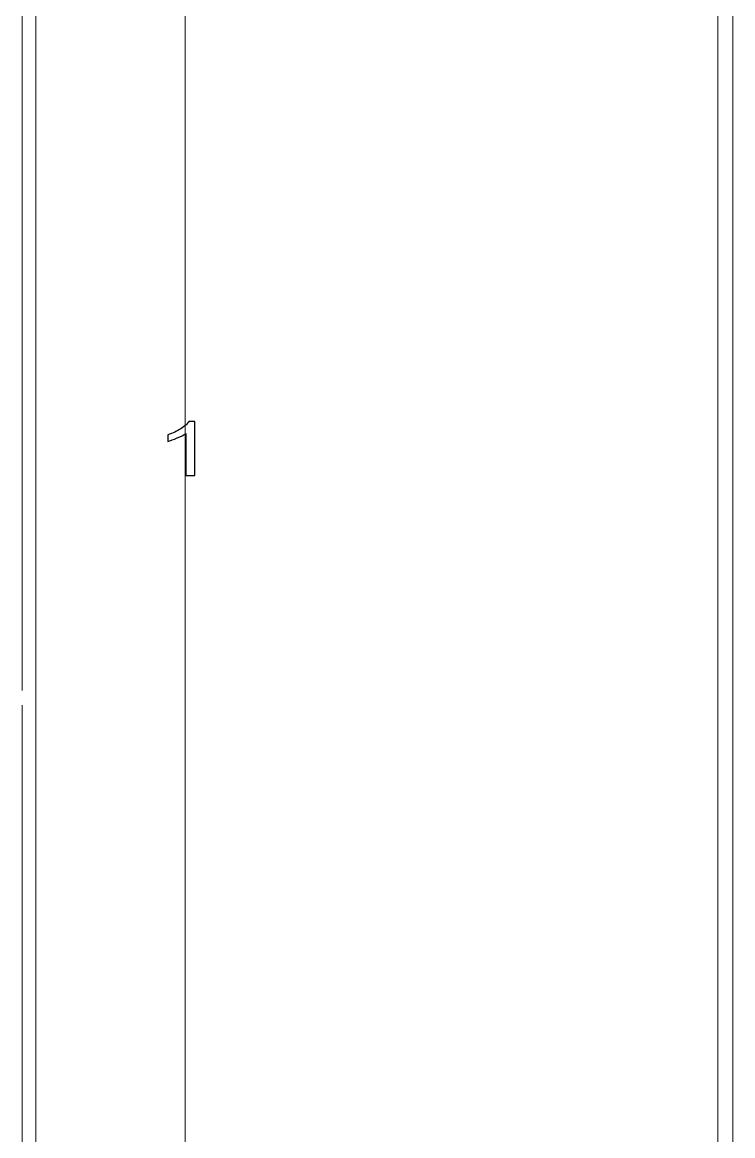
# Model space of a CAD drawing. Header units: inches. Extents: x 29 to 2254, y 8 to 2046.
# Drawn here: x 48.186 to 49.704, y 30.244 to 32.623 of the extents above; entities that cross this region are included whole.
import ezdxf

# ---------------------------------------------------------------- set-up
doc = ezdxf.new("R2010")
doc.units = ezdxf.units.IN
doc.header["$MEASUREMENT"] = 0
doc.layers.add('DIM', color=7, linetype='Continuous')

msp = doc.modelspace()

# ---------------------------------------------------------------- linework, layer by layer
at = {"color": 7, "linetype": 'Continuous', "lineweight": 18}
for p, q in [((49.6717, 14.712), (49.6717, 47.6448)), ((48.2151, 16.0334), (48.2151, 46.3235)), ((48.5344, 16.0334), (48.5344, 46.3235)), ((49.7038, 46.1493), (49.7038, 16.1076)), ((48.1862, 34.4155), (48.1862, 31.1951)), ((48.1863, 27.9433), (48.1863, 31.1637))]:
    msp.add_line(p, q, dxfattribs=at)
at = {"layer": 'DIM', "color": 0}
msp.add_open_spline([(48.5547, 31.6543), (48.5547, 31.6543), (48.5354, 31.6543), (48.5354, 31.6543), (48.5354, 31.6543), (48.5354, 31.6543), (48.5354, 31.7444), (48.5354, 31.7444), (48.5354, 31.7444), (48.5308, 31.7411), (48.5247, 31.7379), (48.5172, 31.7346), (48.5172, 31.7346), (48.5096, 31.7314), (48.5028, 31.729), (48.4968, 31.7274), (48.4968, 31.7274), (48.4968, 31.7274), (48.4968, 31.741), (48.4968, 31.741), (48.4968, 31.741), (48.5076, 31.7447), (48.5171, 31.7492), (48.5251, 31.7545), (48.5251, 31.7545), (48.5332, 31.7598), (48.5389, 31.7649), (48.5423, 31.7699), (48.5423, 31.7699), (48.5423, 31.7699), (48.5547, 31.7699), (48.5547, 31.7699), (48.5547, 31.7699), (48.5547, 31.7699), (48.5547, 31.6543), (48.5547, 31.6543)], degree=3, knots=[0, 0, 0, 0, 0.111111, 0.111111, 0.111111, 0.111111, 0.222222, 0.222222, 0.222222, 0.222222, 0.333333, 0.333333, 0.333333, 0.333333, 0.444444, 0.444444, 0.444444, 0.444444, 0.555556, 0.555556, 0.555556, 0.555556, 0.666667, 0.666667, 0.666667, 0.666667, 0.777778, 0.777778, 0.777778, 0.777778, 0.888889, 0.888889, 0.888889, 0.888889, 1, 1, 1, 1], dxfattribs=at)

doc.saveas('drawing.dxf')
